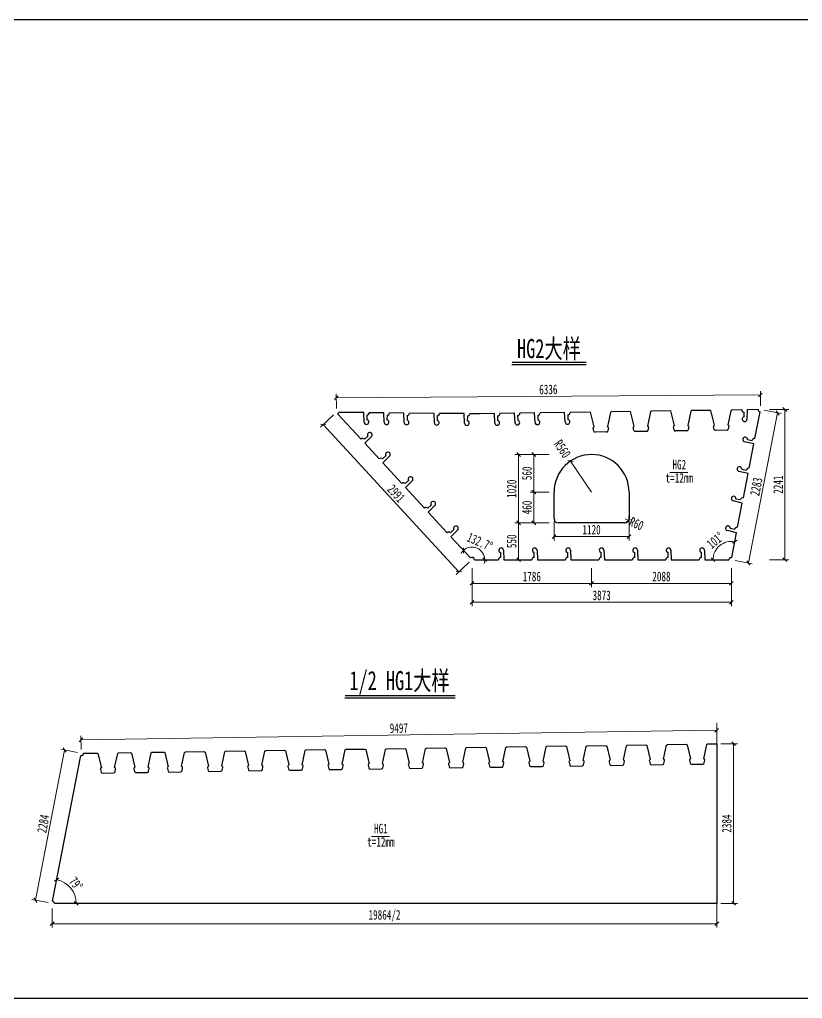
# Model space of a CAD drawing. Header units: millimetres. Extents: x 44597 to 300567, y -113054 to 73044.
# Drawn here: x 192042 to 203736, y -50931 to -36314 of the extents above; entities that cross this region are included whole.
import ezdxf
from ezdxf.enums import TextEntityAlignment as Align

# ---------------------------------------------------------------- set-up
doc = ezdxf.new("R2010")
doc.units = ezdxf.units.MM
doc.linetypes.add('CENTER2', pattern=[28.575, 19.05, -3.175, 3.175, -3.175])
doc.layers.get('Defpoints').update_dxf_attribs({"color": 8})
for name, color, linetype, lineweight in [('中心线', 2, 'CENTER2', 15), ('文字', 7, 'Continuous', 15), ('标注线及字体', 2, 'Continuous', 15), ('细实线', 4, 'Continuous', 15), ('钢板粗线', 1, 'Continuous', 25)]:
    doc.layers.add(name, color=color, linetype=linetype, lineweight=lineweight)
doc.styles.add('111', font='', dxfattribs={"width": 0.7})
doc.styles.add('BM_Dim', font='', dxfattribs={"width": 0.85})
doc.styles.get('111').set_extended_font_data('仿宋_GB2312')
doc.styles.get('BM_Dim').set_extended_font_data('仿宋_GB2312')
doc.dimstyles.new('200', dxfattribs={"dimscale": 0, "dimtxt": 2.5, "dimasz": 1, "dimexe": 1, "dimexo": 1, "dimgap": 0.6, "dimtad": 1, "dimdec": 0, "dimdsep": 46, "dimtxsty": '111', "dimblk": 'OBLIQUE', "dimcen": 0, "dimclrd": 4, "dimclre": 4, "dimclrt": 4, "dimadec": 1, "dimazin": 2, "dimtfac": 1, "dimtdec": 0, "dimtix": 1, "dimtmove": 2, "dimatfit": 3, "dimfxl": 4, "dimfxlon": 1, "dimtolj": 1, "dimlwd": -1, "dimlwe": -1, "dimarcsym": 0})

# ---------------------------------------------------------------- blocks, each defined once
blk = doc.blocks.new('_Oblique')
at = {"color": 0, "linetype": 'ByBlock', "lineweight": -2}
blk.add_line((-0.5, -0.5), (0.5, 0.5), dxfattribs=at)
blk = doc.blocks.new('*D49')
at = {"layer": 'Defpoints', "color": 0, "transparency": 16777216}
for p in [(192528, -49512), (202459, -49512), (202459, -49816)]:
    blk.add_point(p, dxfattribs=at)
at = {"layer": '细实线', "color": 4, "transparency": 16777216}
for p, q in [((192528, -49588), (192528, -49873)), ((202459, -49588), (202459, -49873)), ((192528, -49816), (202459, -49816))]:
    blk.add_line(p, q, dxfattribs=at)
at = {"layer": '细实线', "color": 4, "transparency": 16777216, "xscale": 57.14285714285715, "yscale": 57.14285714285715, "zscale": 57.14285714285715, "rotation": 180}
blk.add_blockref('_Oblique', (192528, -49816), dxfattribs=at)
at = {"layer": '细实线', "color": 4, "transparency": 16777216, "xscale": 57.14285714285715, "yscale": 57.14285714285715, "zscale": 57.14285714285715}
blk.add_blockref('_Oblique', (202459, -49816), dxfattribs=at)
at = {"layer": '细实线', "color": 4, "transparency": 16777216, "insert": (197493, -49700), "char_height": 142.86, "attachment_point": 5, "style": '111'}
blk.add_mtext('\\A1;19864/2', dxfattribs=at)
blk = doc.blocks.new('*D50')
at = {"layer": 'Defpoints', "color": 0, "transparency": 16777216}
for p in [(192963, -47270), (192818, -49299), (192534, -49477), (192570, -49512), (200699, -49512)]:
    blk.add_point(p, dxfattribs=at)
at = {"layer": '细实线', "color": 4, "transparency": 16777216}
blk.add_arc((192528, -49512), 360, 0, 79, dxfattribs=at)
at = {"layer": '细实线', "color": 4, "transparency": 16777216, "xscale": 57.14285714285715, "yscale": 57.14285714285715, "zscale": 57.14285714285715}
for p, rotation in [((192596, -49158), 168.9999999999961), ((192888, -49512), 270)]:
    blk.add_blockref('_Oblique', p, dxfattribs=dict(at, rotation=rotation))
at = {"layer": '细实线', "color": 4, "transparency": 16777216, "insert": (192884, -49218), "char_height": 142.9, "attachment_point": 5, "rotation": 309.5, "style": '111'}
blk.add_mtext('\\A1;79%%d', dxfattribs=at)
blk = doc.blocks.new('*D51')
at = {"layer": 'Defpoints', "color": 0, "transparency": 16777216}
for p in [(192715, -47222), (192963, -47270), (192528, -49512)]:
    blk.add_point(p, dxfattribs=at)
at = {"layer": '细实线', "color": 4, "transparency": 16777216}
for p, q in [((192907, -47259), (192659, -47211)), ((192279, -49463), (192715, -47222)), ((192471, -49501), (192223, -49453))]:
    blk.add_line(p, q, dxfattribs=at)
at = {"layer": '细实线', "color": 4, "transparency": 16777216, "xscale": 57.14285714285715, "yscale": 57.14285714285715, "zscale": 57.14285714285715}
for p, rotation in [((192715, -47222), 78.99999999999034), ((192279, -49463), 258.9999999999903)]:
    blk.add_blockref('_Oblique', p, dxfattribs=dict(at, rotation=rotation))
at = {"layer": '细实线', "color": 4, "transparency": 16777216, "insert": (192396, -48323), "char_height": 142.9, "attachment_point": 5, "rotation": 79, "style": '111'}
blk.add_mtext('\\A1;2284', dxfattribs=at)
blk = doc.blocks.new('*D52')
at = {"layer": 'Defpoints', "color": 0, "transparency": 16777216}
for p in [(202456, -46927), (202459, -47128), (192963, -47270)]:
    blk.add_point(p, dxfattribs=at)
at = {"layer": '细实线', "color": 4, "transparency": 16777216}
for p, q in [((202458, -47071), (202455, -46870)), ((192962, -47213), (192959, -47012)), ((192960, -47070), (202456, -46927))]:
    blk.add_line(p, q, dxfattribs=at)
at = {"layer": '细实线', "color": 4, "transparency": 16777216, "xscale": 57.14285714285715, "yscale": 57.14285714285715, "zscale": 57.14285714285715}
for p, rotation in [((202456, -46927), 0.8593722436441305), ((192960, -47070), 180.8593722436441)]:
    blk.add_blockref('_Oblique', p, dxfattribs=dict(at, rotation=rotation))
at = {"layer": '细实线', "color": 4, "transparency": 16777216, "insert": (197707, -46896), "char_height": 142.9, "attachment_point": 5, "rotation": 0.8594, "style": '111'}
blk.add_mtext('\\A1;9497', dxfattribs=at)
blk = doc.blocks.new('*D53')
at = {"layer": 'Defpoints', "color": 0, "transparency": 16777216}
for p in [(202459, -47128), (202459, -49512), (202708, -49512)]:
    blk.add_point(p, dxfattribs=at)
at = {"layer": '细实线', "color": 4, "transparency": 16777216}
for p, q in [((202516, -47128), (202766, -47128)), ((202708, -47128), (202708, -49512)), ((202516, -49512), (202766, -49512))]:
    blk.add_line(p, q, dxfattribs=at)
at = {"layer": '细实线', "color": 4, "transparency": 16777216, "xscale": 57.14285714285715, "yscale": 57.14285714285715, "zscale": 57.14285714285715}
for p, rotation in [((202708, -47128), 90), ((202708, -49512), 270)]:
    blk.add_blockref('_Oblique', p, dxfattribs=dict(at, rotation=rotation))
at = {"layer": '细实线', "color": 4, "transparency": 16777216, "insert": (202606, -48320), "char_height": 142.9, "attachment_point": 5, "rotation": 90, "style": '111'}
blk.add_mtext('\\A1;2384', dxfattribs=at)
blk = doc.blocks.new('*D54')
at = {"layer": 'Defpoints', "color": 0, "transparency": 16777216}
for p in [(198801, -44380), (202674, -44380), (202674, -45016)]:
    blk.add_point(p, dxfattribs=at)
at = {"layer": '细实线', "color": 4, "transparency": 16777216}
for p, q in [((198801, -44787), (198801, -45073)), ((202674, -44787), (202674, -45073)), ((198801, -45016), (202674, -45016))]:
    blk.add_line(p, q, dxfattribs=at)
at = {"layer": '细实线', "color": 4, "transparency": 16777216, "xscale": 57.14285714285715, "yscale": 57.14285714285715, "zscale": 57.14285714285715, "rotation": 180}
blk.add_blockref('_Oblique', (198801, -45016), dxfattribs=at)
at = {"layer": '细实线', "color": 4, "transparency": 16777216, "xscale": 57.14285714285715, "yscale": 57.14285714285715, "zscale": 57.14285714285715}
blk.add_blockref('_Oblique', (202674, -45016), dxfattribs=at)
at = {"layer": '细实线', "color": 4, "transparency": 16777216, "insert": (200737, -44913), "char_height": 142.9, "attachment_point": 5, "style": '111'}
blk.add_mtext('\\A1;3873', dxfattribs=at)
blk = doc.blocks.new('*D55')
at = {"layer": 'Defpoints', "color": 0, "transparency": 16777216}
for p in [(196774, -42180), (196578, -42360), (198801, -44380)]:
    blk.add_point(p, dxfattribs=at)
at = {"layer": '细实线', "color": 4, "transparency": 16777216}
for p, q in [((196732, -42218), (196536, -42399)), ((198605, -44560), (196578, -42360)), ((198759, -44418), (198563, -44599))]:
    blk.add_line(p, q, dxfattribs=at)
at = {"layer": '细实线', "color": 4, "transparency": 16777216, "xscale": 57.14285714285715, "yscale": 57.14285714285715, "zscale": 57.14285714285715}
for p, rotation in [((196578, -42360), 132.648186494347), ((198605, -44560), 312.648186494347)]:
    blk.add_blockref('_Oblique', p, dxfattribs=dict(at, rotation=rotation))
at = {"layer": '细实线', "color": 4, "transparency": 16777216, "insert": (197667, -43391), "char_height": 142.9, "attachment_point": 5, "rotation": 312.6482, "style": '111'}
blk.add_mtext('\\A1;2991', dxfattribs=at)
blk = doc.blocks.new('*D56')
at = {"layer": 'Defpoints', "color": 0, "transparency": 16777216}
for p in [(203110, -42138), (202674, -44380), (202929, -44429)]:
    blk.add_point(p, dxfattribs=at)
at = {"layer": '细实线', "color": 4, "transparency": 16777216}
for p, q in [((203365, -42188), (202929, -44429)), ((203166, -42149), (203421, -42199)), ((202730, -44390), (202985, -44440))]:
    blk.add_line(p, q, dxfattribs=at)
at = {"layer": '细实线', "color": 4, "transparency": 16777216, "xscale": 57.14285714285715, "yscale": 57.14285714285715, "zscale": 57.14285714285715}
for p, rotation in [((203365, -42188), 78.99999999998997), ((202929, -44429), 258.99999999999)]:
    blk.add_blockref('_Oblique', p, dxfattribs=dict(at, rotation=rotation))
at = {"layer": '细实线', "color": 4, "transparency": 16777216, "insert": (203047, -43289), "char_height": 142.9, "attachment_point": 5, "rotation": 79, "style": '111'}
blk.add_mtext('\\A1;2283', dxfattribs=at)
blk = doc.blocks.new('*D57')
at = {"layer": 'Defpoints', "color": 0, "transparency": 16777216}
for p in [(196773, -41961), (196774, -42180), (203110, -42138)]:
    blk.add_point(p, dxfattribs=at)
at = {"layer": '细实线', "color": 4, "transparency": 16777216}
for p, q in [((196774, -42122), (196772, -41904)), ((203108, -41920), (196773, -41961)), ((203109, -42081), (203108, -41863))]:
    blk.add_line(p, q, dxfattribs=at)
at = {"layer": '细实线', "color": 4, "transparency": 16777216, "xscale": 57.14285714285715, "yscale": 57.14285714285715, "zscale": 57.14285714285715}
for p, rotation in [((196773, -41961), 180.3740365123891), ((203108, -41920), 0.3740365123890924)]:
    blk.add_blockref('_Oblique', p, dxfattribs=dict(at, rotation=rotation))
at = {"layer": '细实线', "color": 4, "transparency": 16777216, "insert": (199940, -41838), "char_height": 142.9, "attachment_point": 5, "rotation": 0.374, "style": '111'}
blk.add_mtext('\\A1;6336', dxfattribs=at)
blk = doc.blocks.new('*D58')
at = {"layer": 'Defpoints', "color": 0, "transparency": 16777216}
for p in [(200586, -43364), (202674, -44380), (202674, -44733)]:
    blk.add_point(p, dxfattribs=at)
at = {"layer": '细实线', "color": 4, "transparency": 16777216}
for p, q in [((200586, -44505), (200586, -44790)), ((202674, -44505), (202674, -44790)), ((200586, -44733), (202674, -44733))]:
    blk.add_line(p, q, dxfattribs=at)
at = {"layer": '细实线', "color": 4, "transparency": 16777216, "xscale": 57.14285714285715, "yscale": 57.14285714285715, "zscale": 57.14285714285715, "rotation": 180}
blk.add_blockref('_Oblique', (200586, -44733), dxfattribs=at)
at = {"layer": '细实线', "color": 4, "transparency": 16777216, "xscale": 57.14285714285715, "yscale": 57.14285714285715, "zscale": 57.14285714285715}
blk.add_blockref('_Oblique', (202674, -44733), dxfattribs=at)
at = {"layer": '细实线', "color": 4, "transparency": 16777216, "insert": (201630, -44631), "char_height": 142.9, "attachment_point": 5, "style": '111'}
blk.add_mtext('\\A1;2088', dxfattribs=at)
blk = doc.blocks.new('*D59')
at = {"layer": 'Defpoints', "color": 0, "transparency": 16777216}
for p in [(200586, -43364), (198801, -44380), (198801, -44733)]:
    blk.add_point(p, dxfattribs=at)
at = {"layer": '细实线', "color": 4, "transparency": 16777216}
for p, q in [((198801, -44505), (198801, -44790)), ((200586, -44505), (200586, -44790)), ((200586, -44733), (198801, -44733))]:
    blk.add_line(p, q, dxfattribs=at)
at = {"layer": '细实线', "color": 4, "transparency": 16777216, "xscale": 57.14285714285715, "yscale": 57.14285714285715, "zscale": 57.14285714285715, "rotation": 180}
blk.add_blockref('_Oblique', (198801, -44733), dxfattribs=at)
at = {"layer": '细实线', "color": 4, "transparency": 16777216, "xscale": 57.14285714285715, "yscale": 57.14285714285715, "zscale": 57.14285714285715}
blk.add_blockref('_Oblique', (200586, -44733), dxfattribs=at)
at = {"layer": '细实线', "color": 4, "transparency": 16777216, "insert": (199693, -44631), "char_height": 142.9, "attachment_point": 5, "style": '111'}
blk.add_mtext('\\A1;1786', dxfattribs=at)
blk = doc.blocks.new('*D60')
at = {"layer": 'Defpoints', "color": 0, "transparency": 16777216}
for p in [(199853, -43830), (199496, -44380), (199726, -44380)]:
    blk.add_point(p, dxfattribs=at)
at = {"layer": '细实线', "color": 4, "transparency": 16777216}
for p, q in [((199724, -43830), (199439, -43830)), ((199496, -43830), (199496, -44380)), ((199669, -44380), (199439, -44380))]:
    blk.add_line(p, q, dxfattribs=at)
at = {"layer": '细实线', "color": 4, "transparency": 16777216, "xscale": 57.14285714285715, "yscale": 57.14285714285715, "zscale": 57.14285714285715}
for p, rotation in [((199496, -43830), 90), ((199496, -44380), 270)]:
    blk.add_blockref('_Oblique', p, dxfattribs=dict(at, rotation=rotation))
at = {"layer": '细实线', "color": 4, "transparency": 16777216, "insert": (199393, -44105), "char_height": 142.9, "attachment_point": 5, "rotation": 90, "style": '111'}
blk.add_mtext('\\A1;550', dxfattribs=at)
blk = doc.blocks.new('*D61')
at = {"layer": 'Defpoints', "color": 0, "transparency": 16777216}
for p in [(199780, -42810), (199496, -43830), (199726, -43830)]:
    blk.add_point(p, dxfattribs=at)
at = {"layer": '细实线', "color": 4, "transparency": 16777216}
for p, q in [((199723, -42810), (199439, -42810)), ((199496, -42810), (199496, -43830)), ((199669, -43830), (199439, -43830))]:
    blk.add_line(p, q, dxfattribs=at)
at = {"layer": '细实线', "color": 4, "transparency": 16777216, "xscale": 57.14285714285715, "yscale": 57.14285714285715, "zscale": 57.14285714285715}
for p, rotation in [((199496, -42810), 90), ((199496, -43830), 270)]:
    blk.add_blockref('_Oblique', p, dxfattribs=dict(at, rotation=rotation))
at = {"layer": '细实线', "color": 4, "transparency": 16777216, "insert": (199393, -43320), "char_height": 142.9, "attachment_point": 5, "rotation": 90, "style": '111'}
blk.add_mtext('\\A1;1020', dxfattribs=at)
blk = doc.blocks.new('*D62')
at = {"layer": 'Defpoints', "color": 0, "transparency": 16777216}
for p in [(199724, -43370), (200586, -43370), (200223, -43830)]:
    blk.add_point(p, dxfattribs=at)
at = {"layer": '细实线', "color": 4, "transparency": 16777216}
for p, q in [((199953, -43370), (199667, -43370)), ((199724, -43830), (199724, -43370)), ((199953, -43830), (199667, -43830))]:
    blk.add_line(p, q, dxfattribs=at)
at = {"layer": '细实线', "color": 4, "transparency": 16777216, "xscale": 57.14285714285715, "yscale": 57.14285714285715, "zscale": 57.14285714285715}
for p, rotation in [((199724, -43370), 90), ((199724, -43830), 270)]:
    blk.add_blockref('_Oblique', p, dxfattribs=dict(at, rotation=rotation))
at = {"layer": '细实线', "color": 4, "transparency": 16777216, "insert": (199622, -43600), "char_height": 142.9, "attachment_point": 5, "rotation": 90, "style": '111'}
blk.add_mtext('\\A1;460', dxfattribs=at)
blk = doc.blocks.new('*D63')
at = {"layer": 'Defpoints', "color": 0, "transparency": 16777216}
for p in [(200586, -42810), (199724, -43370), (200586, -43370)]:
    blk.add_point(p, dxfattribs=at)
at = {"layer": '细实线', "color": 4, "transparency": 16777216}
for p, q in [((199953, -42810), (199667, -42810)), ((199724, -42810), (199724, -43370)), ((199953, -43370), (199667, -43370))]:
    blk.add_line(p, q, dxfattribs=at)
at = {"layer": '细实线', "color": 4, "transparency": 16777216, "xscale": 57.14285714285715, "yscale": 57.14285714285715, "zscale": 57.14285714285715}
for p, rotation in [((199724, -42810), 90), ((199724, -43370), 270)]:
    blk.add_blockref('_Oblique', p, dxfattribs=dict(at, rotation=rotation))
at = {"layer": '细实线', "color": 4, "transparency": 16777216, "insert": (199622, -43090), "char_height": 142.9, "attachment_point": 5, "rotation": 90, "style": '111'}
blk.add_mtext('\\A1;560', dxfattribs=at)
blk = doc.blocks.new('*D207')
at = {"layer": 'Defpoints', "color": 0, "transparency": 16777216}
for p in [(200272, -42906), (200586, -43370)]:
    blk.add_point(p, dxfattribs=at)
at = {"layer": '细实线', "color": 4, "transparency": 16777216}
for p, q in [((200272, -42906), (200586, -43370)), ((200586, -43370), (200272, -42906))]:
    blk.add_line(p, q, dxfattribs=at)
at = {"layer": '细实线', "color": 4, "transparency": 16777216, "xscale": 57.14285714285715, "yscale": 57.14285714285715, "zscale": 57.14285714285715, "rotation": 124.0953637895292}
blk.add_blockref('_Oblique', (200272, -42906), dxfattribs=at)
at = {"layer": '细实线', "color": 4, "transparency": 16777216, "insert": (200150, -42725), "char_height": 142.9, "attachment_point": 5, "rotation": 304.0954, "style": '111'}
blk.add_mtext('\\A1;R560', dxfattribs=at)
blk = doc.blocks.new('*D208')
at = {"layer": 'Defpoints', "color": 0, "transparency": 16777216}
for p in [(200026, -43510), (201146, -43510), (201146, -44035)]:
    blk.add_point(p, dxfattribs=at)
at = {"layer": '细实线', "color": 4, "transparency": 16777216}
for p, q in [((200026, -43806), (200026, -44092)), ((201146, -43806), (201146, -44092)), ((200026, -44035), (201146, -44035))]:
    blk.add_line(p, q, dxfattribs=at)
at = {"layer": '细实线', "color": 4, "transparency": 16777216, "xscale": 57.14285714285715, "yscale": 57.14285714285715, "zscale": 57.14285714285715, "rotation": 180}
blk.add_blockref('_Oblique', (200026, -44035), dxfattribs=at)
at = {"layer": '细实线', "color": 4, "transparency": 16777216, "xscale": 57.14285714285715, "yscale": 57.14285714285715, "zscale": 57.14285714285715}
blk.add_blockref('_Oblique', (201146, -44035), dxfattribs=at)
at = {"layer": '细实线', "color": 4, "transparency": 16777216, "insert": (200586, -43933), "char_height": 142.9, "attachment_point": 5, "style": '111'}
blk.add_mtext('\\A1;1120', dxfattribs=at)
blk = doc.blocks.new('*D209')
at = {"layer": 'Defpoints', "color": 0, "transparency": 16777216}
for p in [(201086, -43770), (201141, -43793)]:
    blk.add_point(p, dxfattribs=at)
at = {"layer": '细实线', "color": 4, "transparency": 16777216}
for p in [(201086, -43770), (201141, -43793)]:
    blk.add_line(p, (201141, -43793), dxfattribs=at)
blk.add_arc((201086, -43770), 60, 326.8738, 33.956, dxfattribs=at)
at = {"layer": '细实线', "color": 4, "transparency": 16777216, "xscale": 57.14285714285715, "yscale": 57.14285714285715, "zscale": 57.14285714285715, "rotation": 157.082265088962}
blk.add_blockref('_Oblique', (201141, -43793), dxfattribs=at)
at = {"layer": '细实线', "color": 4, "transparency": 16777216, "insert": (201257, -43842), "char_height": 142.9, "attachment_point": 5, "rotation": 337.0823, "style": '111'}
blk.add_mtext('\\A1;R60', dxfattribs=at)
blk = doc.blocks.new('*D210')
at = {"layer": 'Defpoints', "color": 0, "transparency": 16777216}
for p in [(203110, -42138), (202674, -44380), (203474, -44380)]:
    blk.add_point(p, dxfattribs=at)
at = {"layer": '细实线', "color": 4, "transparency": 16777216}
for p, q in [((203245, -42138), (203531, -42138)), ((203474, -42138), (203474, -44380)), ((203245, -44380), (203531, -44380))]:
    blk.add_line(p, q, dxfattribs=at)
at = {"layer": '细实线', "color": 4, "transparency": 16777216, "xscale": 57.14285714285715, "yscale": 57.14285714285715, "zscale": 57.14285714285715}
for p, rotation in [((203474, -42138), 90), ((203474, -44380), 270)]:
    blk.add_blockref('_Oblique', p, dxfattribs=dict(at, rotation=rotation))
at = {"layer": '细实线', "color": 4, "transparency": 16777216, "insert": (203373, -43259), "char_height": 142.9, "attachment_point": 5, "rotation": 90, "style": '111'}
blk.add_mtext('\\A1;2241', dxfattribs=at)
blk = doc.blocks.new('*D422')
at = {"layer": 'Defpoints', "color": 0, "transparency": 16777216}
for p in [(198424, -43970), (198891, -44214), (198777, -44354), (198836, -44380), (199195, -44380)]:
    blk.add_point(p, dxfattribs=at)
at = {"layer": '细实线', "color": 4, "transparency": 16777216}
for start, end in [(132.6531, 150.0498), (0, 132.6531), (342.6033, 0)]:
    blk.add_arc((198801, -44380), 189, start, end, dxfattribs=at)
at = {"layer": '细实线', "color": 4, "transparency": 16777216, "xscale": 57.14285714285715, "yscale": 57.14285714285715, "zscale": 57.14285714285715}
for p, rotation in [((198673, -44241), 42.6531233996652), ((198990, -44380), 90)]:
    blk.add_blockref('_Oblique', p, dxfattribs=dict(at, rotation=rotation))
at = {"layer": '细实线', "color": 4, "transparency": 16777216, "insert": (198918, -44113), "char_height": 142.86, "attachment_point": 5, "rotation": 336.3266, "style": '111'}
blk.add_mtext('\\A1;132.7%%d', dxfattribs=at)
blk = doc.blocks.new('*D423')
at = {"layer": 'Defpoints', "color": 0, "transparency": 16777216}
for p in [(202751, -43981), (202505, -44164), (202277, -44380), (202639, -44380), (202681, -44345)]:
    blk.add_point(p, dxfattribs=at)
at = {"layer": '细实线', "color": 4, "transparency": 16777216}
blk.add_arc((202674, -44380), 274, 79, 180, dxfattribs=at)
at = {"layer": '细实线', "color": 4, "transparency": 16777216, "xscale": 57.14285714285715, "yscale": 57.14285714285715, "zscale": 57.14285714285715}
for p, rotation in [((202726, -44111), 348.9999999999879), ((202400, -44380), 270)]:
    blk.add_blockref('_Oblique', p, dxfattribs=dict(at, rotation=rotation))
at = {"layer": '细实线', "color": 4, "transparency": 16777216, "insert": (202435, -44090), "char_height": 142.9, "attachment_point": 5, "rotation": 39.5, "style": '111'}
blk.add_mtext('\\A1;101%%d', dxfattribs=at)

msp = doc.modelspace()

# ---------------------------------------------------------------- linework, layer by layer
at = {"color": 4}
for p, q in [((199396.7, -41466.1), (200506, -41466.1)), ((196901.6, -46443.8), (198550.4, -46443.8))]:
    msp.add_line(p, q, dxfattribs=at)
at = {"color": 6, "const_width": 20.6, "elevation": 0}
msp.add_lwpolyline([(199396.7, -41431.8), (200506, -41431.8)], dxfattribs=at)
at = {"color": 6, "const_width": 20.6}
msp.add_lwpolyline([(196901.6, -46409.6), (198550.4, -46409.6)], dxfattribs=at)
at = {"layer": 'Defpoints'}
msp.add_lwpolyline([(190566.6, -36314.1), (212566.6, -36314.1), (212566.6, -50931.3), (190566.6, -50931.3)], close=True, dxfattribs=at)
at = {"layer": '中心线', "ltscale": 0.6}
msp.add_line((202459.3, -46816.8), (202459.3, -49746.3), dxfattribs=at)
at = {"layer": '细实线'}
for p, q in [((201757, -43076.9), (202025.7, -43076.9)), ((197299.5, -48512.3), (197568.3, -48512.3))]:
    msp.add_line(p, q, dxfattribs=at)
at = {"layer": '钢板粗线'}
for p, q in [((196797.9, -42205.3), (197142.5, -42579.4)), ((197184.1, -42183.7), (196809.2, -42179.9)), ((197188.7, -42325.2), (197184.1, -42183.7)), ((197230.7, -42219.2), (197230, -42289.7)), ((197484.1, -42186.7), (197266.1, -42184.5)), ((197488.7, -42328.2), (197484.1, -42186.7)), ((197530.7, -42222.2), (197530, -42292.7)), ((197784.1, -42189.7), (197566.1, -42187.5)), ((197788.7, -42331.2), (197784.1, -42189.7)), ((197830.7, -42225.2), (197830, -42295.7)), ((198234.1, -42194.2), (197866.1, -42190.5)), ((198238.7, -42335.8), (198234.1, -42194.2)), ((198280.7, -42229.7), (198280, -42300.2)), ((198684.1, -42198.7), (198316.1, -42195)), ((198688.7, -42340.3), (198684.1, -42198.7)), ((198730.7, -42234.2), (198730, -42304.7)), ((198920, -42201.1), (198766.1, -42199.5)), ((199134.1, -42197.9), (198920, -42201.1)), ((199142.6, -42339.2), (199134.1, -42197.9)), ((199181.7, -42232.1), (199182.9, -42302.6)), ((199434.1, -42193.4), (199216.1, -42196.6)), ((199442.6, -42334.7), (199434.1, -42193.4)), ((199481.7, -42227.6), (199482.9, -42298.1)), ((199734.1, -42188.9), (199516.1, -42192.1)), ((199742.6, -42330.2), (199734.1, -42188.9)), ((199781.7, -42223.1), (199782.9, -42293.6)), ((200184.1, -42182.1), (199816.1, -42187.6)), ((200192.6, -42323.5), (200184.1, -42182.1)), ((200231.7, -42216.3), (200232.9, -42286.8)), ((200570.1, -42176.3), (200266.1, -42180.9)), ((200624.5, -42396), (200570.1, -42176.3)), ((200867.9, -42181.6), (200822.1, -42393.1)), ((200880, -42171.7), (200867.9, -42181.6)), ((201170, -42167.3), (200880, -42171.7)), ((201224.5, -42387), (201170, -42167.3)), ((201467.9, -42172.6), (201422.1, -42384.1)), ((201480, -42162.7), (201467.9, -42172.6)), ((201770, -42158.3), (201480, -42162.7)), ((201824.5, -42378), (201770, -42158.3)), ((202067.8, -42163.6), (202022.1, -42375.1)), ((202080, -42153.7), (202067.8, -42163.6)), ((202359.9, -42149.5), (202080, -42153.7)), ((202370, -42149.3), (202359.9, -42149.5)), ((202424.4, -42369), (202370, -42149.3)), ((202667.8, -42154.6), (202622, -42366.1)), ((202679.9, -42144.7), (202667.8, -42154.6)), ((202828.9, -42142.4), (202679.9, -42144.7)), ((202865.5, -42247.4), (202864.4, -42176.9)), ((202910.9, -42141.2), (202907, -42282.8)), ((203074.6, -42138.8), (202910.9, -42141.2)), ((203025.5, -42571.1), (203103, -42172.6)), ((197191.9, -42581.5), (197243.8, -42533.7)), ((200619.8, -42460.1), (200609.9, -42420.3)), ((200809.5, -42472.7), (200639.5, -42475.3)), ((200837.4, -42416.8), (200828.8, -42457)), ((201219.8, -42451.1), (201209.9, -42411.3)), ((201409.5, -42463.7), (201239.5, -42466.3)), ((201437.4, -42407.8), (201428.7, -42448)), ((201819.7, -42442.1), (201809.9, -42402.3)), ((202009.4, -42454.7), (201839.5, -42457.3)), ((202037.4, -42398.8), (202028.7, -42439)), ((202419.7, -42433.1), (202409.8, -42393.3)), ((202609.4, -42445.7), (202439.4, -42448.3)), ((202637.3, -42389.8), (202628.7, -42430)), ((197298, -42539.4), (197198, -42639.7)), ((197198, -42639.7), (197413.5, -42873.6)), ((203009.9, -42651.6), (202872.1, -42618.6)), ((202915.3, -42585.3), (202984.5, -42598.7)), ((202939.6, -43012.8), (203009.9, -42651.6)), ((197462.9, -42875.7), (197514.8, -42827.9)), ((197569, -42833.7), (197469, -42934)), ((197469, -42934), (197752.2, -43241.4)), ((202924, -43093.3), (202786.3, -43060.4)), ((202829.4, -43027), (202898.6, -43040.5)), ((202853.8, -43454.5), (202924, -43093.3)), ((197801.7, -43243.4), (197853.5, -43195.7)), ((197907.8, -43201.4), (197807.8, -43301.7)), ((197807.8, -43301.7), (198091, -43609.2)), ((200026.1, -43769.6), (200026.1, -43369.6)), ((201146.1, -43369.6), (201146.1, -43769.6)), ((202838.1, -43535), (202700.4, -43502.1)), ((202743.5, -43468.8), (202812.7, -43482.2)), ((202767.9, -43896.3), (202838.1, -43535)), ((198140.4, -43611.2), (198192.3, -43563.4)), ((198246.5, -43569.2), (198146.5, -43669.5)), ((198146.5, -43669.5), (198429.7, -43976.9)), ((201086.1, -43829.6), (200086.1, -43829.6)), ((198479.2, -43979), (198531, -43931.2)), ((198585.3, -43936.9), (198485.3, -44037.2)), ((202752.3, -43976.8), (202614.5, -43943.8)), ((202657.7, -43910.5), (202726.9, -43923.9)), ((202680.6, -44345.2), (202752.3, -43976.8)), ((198485.3, -44037.2), (198776.9, -44353.8)), ((199230.1, -44344.6), (199230.1, -44274.1)), ((199271.1, -44238.1), (199277.1, -44379.6)), ((199730.1, -44344.6), (199730.1, -44274.1)), ((199771.1, -44238.1), (199777.1, -44379.6)), ((200230.1, -44344.6), (200230.1, -44274.1)), ((200271.1, -44238.1), (200277.1, -44379.6)), ((200730.1, -44344.6), (200730.1, -44274.1)), ((200771.1, -44238.1), (200777.1, -44379.6)), ((201230.1, -44344.6), (201230.1, -44274.1)), ((201271.1, -44238.1), (201277.1, -44379.6)), ((201730.1, -44344.6), (201730.1, -44274.1)), ((201771.1, -44238.1), (201777.1, -44379.6)), ((202230.1, -44344.6), (202230.1, -44274.1)), ((202271.1, -44238.1), (202277.1, -44379.6)), ((198835.6, -44379.6), (199195.1, -44379.6)), ((199277.1, -44379.6), (199695.1, -44379.6)), ((199777.1, -44379.6), (200195.1, -44379.6)), ((200277.1, -44379.6), (200695.1, -44379.6)), ((200777.1, -44379.6), (201195.1, -44379.6)), ((201277.1, -44379.6), (201695.1, -44379.6)), ((201777.1, -44379.6), (202195.1, -44379.6)), ((202277.1, -44379.6), (202639, -44379.6))]:
    msp.add_line(p, q, dxfattribs=at)
msp.add_lwpolyline([(192534.3, -49477.4), (192956.6, -47304.6, 0.4762226), (192998.3, -47269.7), (193199.2, -47266.7), (193211.7, -47276.3), (193263.8, -47486.2, 0.4142662), (193249.2, -47510.4), (193259, -47550.3, 0.3488763), (193278.8, -47565.5), (193448.7, -47562.9, 0.3488763), (193468, -47547.2), (193476.7, -47507, 0.4140909), (193461.4, -47483.3), (193507.1, -47271.8), (193519.2, -47261.9), (193699.2, -47259.2), (193711.7, -47268.8), (193763.8, -47478.7, 0.4142662), (193749.2, -47502.9), (193759, -47542.8, 0.3488763), (193778.8, -47558), (193948.7, -47555.4, 0.3488763), (193968, -47539.7), (193976.7, -47499.5, 0.4140909), (193961.4, -47475.8), (194007.1, -47264.3), (194019.2, -47254.4), (194199.2, -47251.7), (194211.7, -47261.3), (194263.8, -47471.2, 0.4142662), (194249.2, -47495.4), (194259, -47535.3, 0.3488763), (194278.8, -47550.5), (194448.7, -47547.9, 0.3488763), (194468, -47532.2), (194476.7, -47492, 0.4140909), (194461.4, -47468.3), (194507.1, -47256.8), (194519.2, -47246.9), (194799.2, -47242.7), (194811.7, -47252.3), (194863.8, -47462.2, 0.4142662), (194849.2, -47486.4), (194859, -47526.3, 0.3488763), (194878.8, -47541.5), (195048.7, -47538.9, 0.3488763), (195068, -47523.2), (195076.7, -47483, 0.4140909), (195061.4, -47459.3), (195107.1, -47247.8), (195119.2, -47237.9), (195399.2, -47233.7), (195411.7, -47243.3), (195463.8, -47453.2, 0.4142662), (195449.2, -47477.4), (195459, -47517.3, 0.3488763), (195478.8, -47532.5), (195648.7, -47529.9, 0.3488763), (195668, -47514.2), (195676.7, -47474, 0.4140909), (195661.4, -47450.3), (195707.1, -47238.8), (195719.2, -47228.9), (195999.2, -47224.7), (196011.7, -47234.3), (196063.8, -47444.2, 0.4142662), (196049.2, -47468.4), (196059, -47508.3, 0.3488763), (196078.8, -47523.5), (196248.7, -47520.9, 0.3488763), (196268, -47505.2), (196276.7, -47465, 0.4140909), (196261.4, -47441.3), (196307.1, -47229.8), (196319.2, -47219.9), (196599.2, -47215.7), (196611.7, -47225.3), (196663.8, -47435.2, 0.4142662), (196649.2, -47459.4), (196659, -47499.3, 0.3488763), (196678.8, -47514.5), (196848.7, -47511.9, 0.3488763), (196868, -47496.2), (196876.7, -47456, 0.4140909), (196861.4, -47432.3), (196907.1, -47220.8), (196919.2, -47210.9), (197199.2, -47206.7), (197211.7, -47216.3), (197263.8, -47426.2, 0.4142662), (197249.2, -47450.4), (197259, -47490.3, 0.3488763), (197278.8, -47505.5), (197448.7, -47502.9, 0.3488763), (197468, -47487.2), (197476.7, -47447, 0.4140909), (197461.4, -47423.3), (197507.1, -47211.8), (197519.2, -47201.9), (197799.2, -47197.7), (197811.7, -47207.3), (197863.8, -47417.2, 0.4142662), (197849.2, -47441.4), (197859, -47481.3, 0.3488763), (197878.8, -47496.5), (198048.7, -47493.9, 0.3488763), (198068, -47478.2), (198076.7, -47438, 0.4140909), (198061.4, -47414.3), (198107.1, -47202.8), (198119.2, -47192.9), (198399.2, -47188.7), (198411.7, -47198.3), (198463.8, -47408.2, 0.4142662), (198449.2, -47432.4), (198459, -47472.3, 0.3488763), (198478.8, -47487.5), (198648.7, -47484.9, 0.3488763), (198668, -47469.2), (198676.7, -47429, 0.4140909), (198661.4, -47405.3), (198707.1, -47193.8), (198719.2, -47183.9), (198999.2, -47179.7), (199011.7, -47189.3), (199063.8, -47399.2, 0.4142662), (199049.2, -47423.4), (199059, -47463.3, 0.3488763), (199078.8, -47478.5), (199248.7, -47475.9, 0.3488763), (199268, -47460.2), (199276.7, -47420, 0.4140909), (199261.4, -47396.3), (199307.1, -47184.8), (199319.2, -47174.9), (199599.2, -47170.7), (199611.7, -47180.3), (199663.8, -47390.2, 0.4142662), (199649.2, -47414.4), (199659, -47454.3, 0.3488763), (199678.8, -47469.5), (199848.7, -47466.9, 0.3488763), (199868, -47451.2), (199876.7, -47411, 0.4140909), (199861.4, -47387.3), (199907.1, -47175.8), (199919.2, -47165.9), (200199.2, -47161.7), (200211.7, -47171.3), (200263.8, -47381.2, 0.4142662), (200249.2, -47405.4), (200259, -47445.3, 0.3488763), (200278.8, -47460.5), (200448.7, -47457.9, 0.3488763), (200468, -47442.2), (200476.7, -47402, 0.4140909), (200461.4, -47378.3), (200507.1, -47166.8), (200519.2, -47156.9), (200799.2, -47152.7), (200811.7, -47162.3), (200863.8, -47372.2, 0.4142662), (200849.2, -47396.4), (200859, -47436.3, 0.3488763), (200878.8, -47451.5), (201048.7, -47448.9, 0.3488763), (201068, -47433.2), (201076.7, -47393, 0.4140909), (201061.4, -47369.3), (201107.1, -47157.8), (201119.2, -47147.9), (201399.2, -47143.7), (201411.7, -47153.3), (201463.8, -47363.2, 0.4142662), (201449.2, -47387.4), (201459, -47427.3, 0.3488763), (201478.8, -47442.5), (201648.7, -47439.9, 0.3488763), (201668, -47424.2), (201676.7, -47384, 0.4140909), (201661.4, -47360.3), (201707.1, -47148.8), (201719.2, -47138.9), (201999.2, -47134.7), (202011.7, -47144.3), (202063.8, -47354.2, 0.4142662), (202049.2, -47378.4), (202059, -47418.3, 0.3488763), (202078.8, -47433.5), (202248.7, -47430.9, 0.3488763), (202268, -47415.2), (202276.7, -47375, 0.4140909), (202261.4, -47351.3), (202307.1, -47139.8), (202319.2, -47129.9), (202459.3, -47127.8), (202459.3, -49511.8), (192562.6, -49511.8, 0.3590367)], format="xyb", close=True, dxfattribs=at)
for centre, radius, start, end in [((196774.2, -42179.6), 35, 312.64892, 359.42629), ((197231.1, -42184.2), 35, 269.42629, 359.42629), ((197531.1, -42187.2), 35, 269.42629, 359.42629), ((197831.1, -42190.2), 35, 269.42629, 359.42629), ((198281.1, -42194.7), 35, 269.42629, 359.42629), ((198731.1, -42199.2), 35, 269.42629, 359.42629), ((199181.1, -42197.1), 35, 270.98069, 0.69025), ((199481.1, -42192.6), 35, 270.98069, 0.69025), ((199781.1, -42188.1), 35, 270.98069, 0.69025), ((200231.1, -42181.3), 35, 270.98069, 0.69025), ((202863.9, -42141.9), 35, 180.85937, 270.85937), ((203109.6, -42138.2), 35, 180.86234, 259), ((197223.7, -42324.1), 35, 181.86734, 79.5554), ((197523.7, -42327.1), 35, 181.86734, 79.5554), ((197823.7, -42330.1), 35, 181.86734, 79.5554), ((198273.7, -42334.6), 35, 181.86734, 79.5554), ((198723.7, -42339.1), 35, 181.86734, 79.5554), ((199177.5, -42337.1), 35, 183.42173, 81.1098), ((199477.5, -42332.6), 35, 183.42173, 81.1098), ((199777.5, -42328.1), 35, 183.42173, 81.1098), ((200227.5, -42321.4), 35, 183.42173, 81.1098), ((201229.3, -42406.4), 20, 103.91846, 193.92876), ((201417.9, -42403.6), 20, 347.79013, 77.76612), ((201829.3, -42397.4), 20, 103.91846, 193.92876), ((202017.8, -42394.6), 20, 347.79013, 77.76612), ((202429.2, -42388.4), 20, 103.91846, 193.92876), ((202617.8, -42385.6), 20, 347.79013, 77.76612), ((202872, -42281.8), 35, 100.73026, 358.41833), ((197273.2, -42514.7), 35, 315.08996, 212.77803), ((200629.3, -42415.4), 20, 103.91846, 193.92876), ((200639.2, -42455.3), 20, 193.92876, 270.85945), ((200809.2, -42452.7), 20, 270.85945, 347.79013), ((200817.9, -42412.6), 20, 347.79013, 77.76612), ((201239.2, -42446.3), 20, 193.92876, 270.85945), ((201409.2, -42443.7), 20, 270.85945, 347.79013), ((201839.2, -42437.3), 20, 193.92876, 270.85945), ((202009.1, -42434.8), 20, 270.85945, 347.79013), ((202439.1, -42428.3), 20, 193.92876, 270.85945), ((202609.1, -42425.8), 20, 270.85945, 347.79013), ((197166.2, -42605.2), 35, 42.64892, 132.64892), ((202880.3, -42584.6), 35, 358.87089, 256.55895), ((203018.8, -42605.4), 35, 79, 169), ((197544.2, -42808.9), 35, 315.08996, 212.77803), ((200586.1, -43369.6), 560, 0, 180), ((197437.2, -42899.4), 35, 42.64892, 132.64892), ((202794.4, -43026.3), 35, 358.87089, 256.55895), ((202933, -43047.2), 35, 79, 169), ((197775.9, -43267.1), 35, 42.64892, 132.64892), ((197883, -43176.7), 35, 315.08996, 212.77803), ((198221.7, -43544.5), 35, 315.08996, 212.77803), ((202708.5, -43468.1), 35, 358.87089, 256.55895), ((202847.1, -43488.9), 35, 79.00002, 169), ((198114.7, -43634.9), 35, 42.64892, 132.64892), ((200086.1, -43769.6), 60, 180, 270), ((201086.1, -43769.6), 60, 270, 0), ((198453.4, -44002.7), 35, 42.64892, 132.64892), ((198560.5, -43912.2), 35, 315.08996, 212.77803), ((202622.7, -43909.8), 35, 358.87089, 256.55895), ((202761.2, -43930.6), 35, 79, 169), ((199236.1, -44239.6), 35, 2.44105, 260.12911), ((199736.1, -44239.6), 35, 2.44105, 260.12911), ((200236.1, -44239.6), 35, 2.44105, 260.12911), ((200736.1, -44239.6), 35, 2.44105, 260.12911), ((201236.1, -44239.6), 35, 2.44105, 260.12911), ((201736.1, -44239.6), 35, 2.44105, 260.12911), ((202236.1, -44239.6), 35, 2.44105, 260.12911), ((198800.6, -44379.6), 35, 0, 132.64892), ((199230.1, -44379.6), 35, 90, 180), ((199730.1, -44379.6), 35, 90, 180), ((200230.1, -44379.6), 35, 90, 180), ((200730.1, -44379.6), 35, 90, 180), ((201230.1, -44379.6), 35, 90, 180), ((201730.1, -44379.6), 35, 90, 180), ((202230.1, -44379.6), 35, 90, 180), ((202674, -44379.6), 35, 79, 180)]:
    msp.add_arc(centre, radius, start, end, dxfattribs=at)

# ---------------------------------------------------------------- texts
at = {"layer": '文字', "style": 'BM_Dim', "width": 0.7}
for s, p in [('HG2', (201896.5, -43073.9)), ('t=12mm', (201896.5, -43272.2)), ('HG1', (197439, -48509.3)), ('t=12mm', (197439, -48707.7))]:
    msp.add_text(s, height=142.86, dxfattribs=at).set_placement(p, align=Align.BOTTOM_CENTER)
at = {"layer": '标注线及字体', "style": '111', "width": 0.7}
for s, p in [('HG2大样', (199950.3, -41220.8)), ('1/2 HG1大样', (197717.9, -46198.5))]:
    msp.add_text(s, height=285.71, dxfattribs=at).set_placement(p, align=Align.MIDDLE)

# ---------------------------------------------------------------- dimensions: what is measured, and where the dimension line sits
at = {"layer": '细实线'}
for p1, p2, distance, picture, middle in [((203109.6, -42138.2), (196774.2, -42179.6), -218.3, '*D57', (199939.8, -41838.4)), ((198800.6, -44379.6), (196774.2, -42179.6), 266.1, '*D55', (197666.8, -43390.6)), ((203109.6, -42138.2), (202674, -44379.6), 259.9, '*D56', (203046.5, -43289)), ((192963.3, -47270.2), (202459.3, -47127.8), 200.6, '*D52', (197706.7, -46896.1)), ((192527.6, -49511.8), (192963.3, -47270.2), 253.3, '*D51', (192396.4, -48323.1))]:
    dim = msp.add_aligned_dim(p1=p1, p2=p2, distance=distance, dimstyle='200', override={"dimscale": 57.142857, "dimblk": 'Oblique'}, dxfattribs=at)
    dim.commit()
    dim.dimension.update_dxf_attribs({"geometry": picture, "text_midpoint": middle})
for base, p1, p2, angle, picture, middle in [((203473.6, -44379.6), (203109.6, -42138.2), (202674, -44379.6), 90, '*D210', (203372.9, -43258.9)), ((199495.7, -43829.6), (199780, -42809.6), (199726, -43829.6), 90, '*D61', (199393.5, -43319.6)), ((199724.1, -43369.6), (200586.1, -42809.6), (200586.1, -43369.6), 270, '*D63', (199621.9, -43089.6)), ((198800.567, -44733.2018), (200586.1014, -43363.5786), (198800.567, -44379.5786), 180, '*D59', (199693.3342, -44630.9624)), ((199724.1, -43369.6), (200223, -43829.6), (200586.1, -43369.6), 90, '*D62', (199621.9, -43599.6)), ((199495.7, -44379.6), (199853.4, -43829.6), (199726, -44379.6), 90, '*D60', (199393.5, -44104.6)), ((202708.5, -49511.8), (202459.3, -47127.8), (202459.3, -49511.8), 90, '*D53', (202606.2, -48319.8))]:
    dim = msp.add_linear_dim(base=base, p1=p1, p2=p2, angle=angle, dimstyle='200', override={"dimscale": 57.142857, "dimblk": 'Oblique'}, dxfattribs=at)
    dim.commit()
    dim.dimension.update_dxf_attribs({"geometry": picture, "text_midpoint": middle})
for center, mpoint, picture, middle in [((200586.1, -43369.6), (200272.2, -42905.8), '*D207', (200150, -42725.3)), ((201086.1, -43769.6), (201141.4, -43792.9), '*D209', (201257.4, -43842))]:
    dim = msp.add_radius_dim(center=center, mpoint=mpoint, dimstyle='200', override={"dimscale": 57.142857, "dimblk": 'Oblique'}, dxfattribs=at)
    dim.commit()
    dim.dimension.update_dxf_attribs({"geometry": picture, "text_midpoint": middle, "dimtype": 164})
for base, p1, p2, picture, middle in [((202674, -44733.2), (200586.1, -43363.6), (202674, -44379.6), '*D58', (201630, -44631)), ((201146.1, -44034.8), (200026.1, -43510.4), (201146.1, -43510.4), '*D208', (200586.1, -43932.6)), ((202674, -45015.7), (198800.6, -44379.6), (202674, -44379.6), '*D54', (200737.3, -44913.4))]:
    dim = msp.add_linear_dim(base=base, p1=p1, p2=p2, dimstyle='200', override={"dimscale": 57.142857, "dimblk": 'Oblique'}, dxfattribs=at)
    dim.commit()
    dim.dimension.update_dxf_attribs({"geometry": picture, "text_midpoint": middle})
for base, line1, line2, picture, middle in [((198891, -44213.6), ((198423.8, -43970.5), (198776.9, -44353.8)), ((198835.6, -44379.6), (199195.1, -44379.6)), '*D422', (198917.6, -44112.9)), ((202505, -44164.4), ((202277.1, -44379.6), (202639, -44379.6)), ((202680.6, -44345.2), (202751.5, -43980.8)), '*D423', (202434.9, -44089.5)), ((192818.4, -49299.2), ((192534.3, -49477.4), (192963.3, -47270.2)), ((200698.9, -49511.8), (192570.5, -49511.8)), '*D50', (192884.4, -49217.6))]:
    dim = msp.add_angular_dim_2l(base=base, line1=line1, line2=line2, dimstyle='200', override={"dimscale": 57.142857, "dimblk": 'Oblique'}, dxfattribs=at)
    dim.commit()
    dim.dimension.update_dxf_attribs({"geometry": picture, "text_midpoint": middle})
dim = msp.add_linear_dim(base=(202459.3, -49816.3), p1=(192527.6, -49511.8), p2=(202459.3, -49511.8), text='19864/2', dimstyle='200', override={"dimscale": 57.142857, "dimtxsty": '111', "dimblk": 'Oblique'}, dxfattribs=at)
dim.commit()
dim.dimension.update_dxf_attribs({"geometry": '*D49', "text_midpoint": (197493.4, -49699.8)})

doc.saveas('drawing.dxf')
